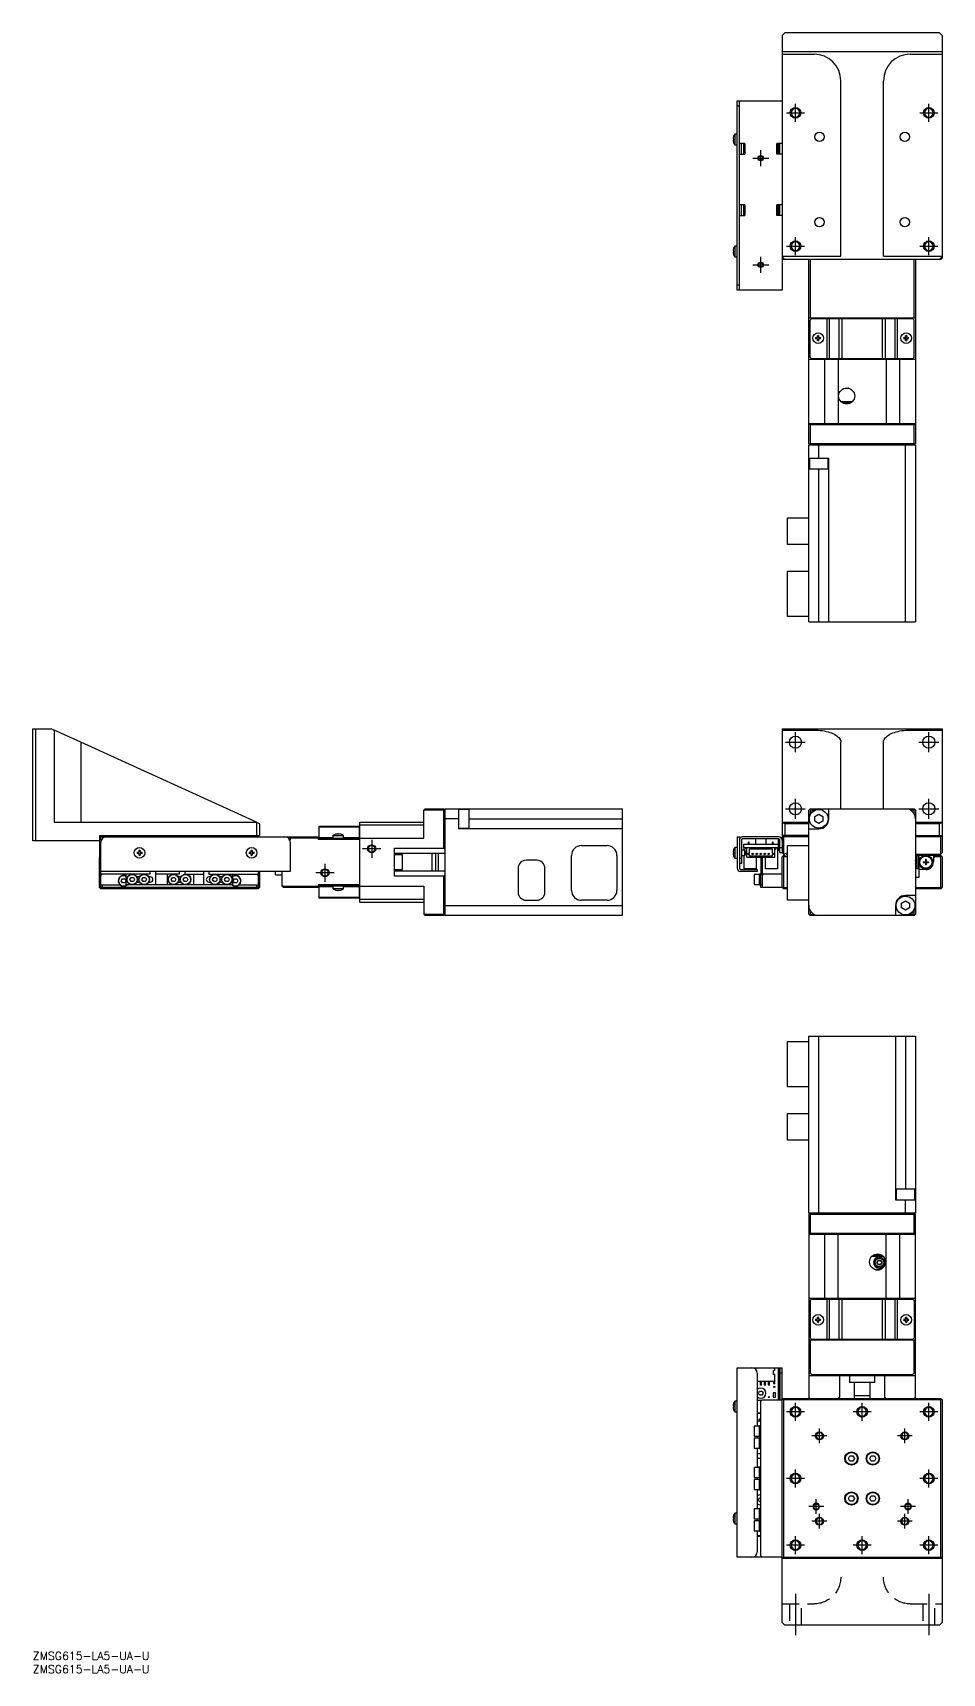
# Model space of a CAD drawing. Extents: x 0 to 726, y -8 to 607.
# Drawn here: x 0 to 341, y -8 to 607 of the extents above; entities that cross this region are included whole.
import ezdxf

# ---------------------------------------------------------------- set-up
doc = ezdxf.new("R2010")
doc.units = 0
doc.header["$LTSCALE"] = 0.5
doc.linetypes.add('CENTER', pattern=[50.8, 31.75, -6.35, 6.35, -6.35])
doc.linetypes.add('DASHED', pattern=[19.05, 12.7, -6.35])
for name, color, linetype in [('MSM_CENTER', 1, 'CENTER'), ('MSM_CONTINUOUS', 7, 'CONTINUOUS'), ('MSM_DASHED', 4, 'DASHED'), ('MSM_NARROW', 5, 'CONTINUOUS'), ('MSM_PART_NUMBER', 7, 'CONTINUOUS')]:
    doc.layers.add(name, color=color, linetype=linetype)
doc.styles.get("Standard").update_dxf_attribs({"font": 'txt.shx', "height": 1, "bigfont": 'bigfont.shx'})

# ---------------------------------------------------------------- blocks, each defined once
blk = doc.blocks.new('*U2')
at = {"layer": 'MSM_PART_NUMBER'}
blk.add_text('ZMSG615-LA5-UA-U', height=3, dxfattribs=at).set_placement((0, -3))
blk = doc.blocks.new('*U3')
at = {"layer": 'MSM_PART_NUMBER'}
blk.add_text('ZMSG615-LA5-UA-U', height=3, dxfattribs=at).set_placement((0, -8))

msp = doc.modelspace()

# ---------------------------------------------------------------- linework, layer by layer
at = {"layer": 'MSM_CENTER'}
for p, q in [((285.82, 573.72), (285.82, 580.52)), ((335.82, 573.72), (335.82, 580.52)), ((282.42, 577.12), (289.22, 577.12)), ((332.42, 577.12), (339.22, 577.12)), ((269.82, 560.12), (275.82, 560.12)), ((272.82, 557.12), (272.82, 563.12)), ((285.82, 523.72), (285.82, 530.52)), ((335.82, 523.72), (335.82, 530.52)), ((272.82, 517.12), (272.82, 523.12)), ((282.42, 527.12), (289.22, 527.12)), ((332.42, 527.12), (339.22, 527.12)), ((269.82, 520.12), (275.82, 520.12)), ((285.82, 337.43), (285.82, 344.83)), ((335.82, 337.43), (335.82, 344.83)), ((282.12, 341.13), (289.52, 341.13)), ((332.12, 341.13), (339.52, 341.13)), ((282.12, 316.13), (289.52, 316.13)), ((285.82, 312.43), (285.82, 319.83)), ((332.12, 316.13), (339.52, 316.13)), ((335.82, 312.43), (335.82, 319.83)), ((127, 304.53), (127, 297.73)), ((109.5, 295.53), (109.5, 288.73)), ((130.4, 301.13), (123.6, 301.13)), ((112.9, 292.13), (106.1, 292.13)), ((285.82, 86.6), (285.82, 93.4)), ((310.82, 86.6), (310.82, 93.4)), ((335.82, 86.6), (335.82, 93.4)), ((289.22, 90), (282.42, 90)), ((314.22, 90), (307.42, 90)), ((339.22, 90), (332.42, 90)), ((297.62, 81), (292.02, 81)), ((294.82, 78.2), (294.82, 83.8)), ((329.62, 81), (324.02, 81)), ((326.82, 78.2), (326.82, 83.8)), ((285.82, 61.6), (285.82, 68.4)), ((335.82, 61.6), (335.82, 68.4)), ((289.22, 65), (282.42, 65)), ((339.22, 65), (332.42, 65)), ((293.62, 51.7), (293.62, 57.3)), ((328.02, 51.7), (328.02, 57.3)), ((296.42, 54.5), (290.82, 54.5)), ((294.82, 46.2), (294.82, 51.8)), ((330.82, 54.5), (325.22, 54.5)), ((326.82, 46.2), (326.82, 51.8)), ((285.82, 36.6), (285.82, 43.4)), ((297.62, 49), (292.02, 49)), ((310.82, 36.6), (310.82, 43.4)), ((329.62, 49), (324.02, 49)), ((335.82, 36.6), (335.82, 43.4)), ((289.22, 40), (282.42, 40)), ((314.22, 40), (307.42, 40)), ((339.22, 40), (332.42, 40)), ((285.82, 21.8), (285.82, 6.2)), ((335.82, 21.8), (335.82, 6.2))]:
    msp.add_line(p, q, dxfattribs=at)
at = {"layer": 'MSM_CONTINUOUS'}
for p, q in [((281.82, 607.12), (280.82, 606.12)), ((280.82, 606.12), (280.82, 510.62)), ((339.82, 607.12), (281.82, 607.12)), ((340.82, 606.12), (339.82, 607.12)), ((340.82, 606.12), (340.82, 522.62)), ((280.82, 600.12), (340.82, 600.12)), ((280.82, 599.12), (292.82, 599.12)), ((328.82, 599.12), (340.82, 599.12)), ((302.82, 523.32), (302.82, 589.12)), ((318.82, 523.32), (318.82, 589.12)), ((264.02, 510.62), (264.02, 581.62)), ((264.02, 581.62), (280.82, 581.62)), ((264.82, 579.62), (264.02, 579.62)), ((264.82, 510.62), (264.82, 581.62)), ((262.43, 567.32), (262.56, 567.32)), ((262.56, 566.92), (262.43, 566.92)), ((262.56, 568.07), (262.56, 568.05)), ((262.56, 567.32), (262.56, 566.92)), ((262.56, 566.2), (262.56, 566.17)), ((263.12, 569.12), (263.12, 565.12)), ((264.02, 569.12), (263.12, 569.12)), ((263.12, 565.12), (264.02, 565.12)), ((266.82, 565.62), (264.82, 565.62)), ((264.82, 561.62), (266.82, 561.62)), ((265.62, 561.62), (265.62, 565.62)), ((266.32, 565.62), (266.32, 561.62)), ((266.82, 565.62), (266.82, 561.62)), ((278.82, 561.62), (278.82, 565.62)), ((280.82, 565.62), (278.82, 565.62)), ((280.82, 561.62), (278.82, 561.62)), ((279.32, 561.62), (279.32, 565.62)), ((279.52, 561.62), (279.52, 565.62)), ((280.02, 561.62), (280.02, 565.62)), ((266.82, 542.62), (264.82, 542.62)), ((265.62, 538.62), (265.62, 542.62)), ((266.32, 542.62), (266.32, 538.62)), ((266.82, 542.62), (266.82, 538.62)), ((280.82, 542.62), (278.82, 542.62)), ((278.82, 538.62), (278.82, 542.62)), ((279.32, 538.62), (279.32, 542.62)), ((279.52, 538.62), (279.52, 542.62)), ((280.02, 538.62), (280.02, 542.62)), ((264.82, 538.62), (266.82, 538.62)), ((280.82, 538.62), (278.82, 538.62)), ((262.43, 525.32), (262.56, 525.32)), ((262.56, 524.92), (262.43, 524.92)), ((262.56, 526.07), (262.56, 526.05)), ((262.56, 525.32), (262.56, 524.92)), ((262.56, 524.2), (262.56, 524.17)), ((263.12, 527.12), (263.12, 523.12)), ((264.02, 527.12), (263.12, 527.12)), ((263.12, 523.12), (264.02, 523.12)), ((280.82, 523.32), (302.82, 523.32)), ((280.82, 523.12), (281.82, 522.12)), ((318.82, 523.32), (340.82, 523.32)), ((339.82, 522.12), (340.82, 523.12)), ((280.82, 522.62), (281.32, 522.12)), ((281.07, 522.37), (281.32, 522.62)), ((340.32, 522.12), (281.32, 522.12)), ((290.82, 453.12), (290.82, 522.12)), ((291.32, 522.12), (291.32, 500.12)), ((330.32, 500.12), (330.32, 522.12)), ((330.82, 522.12), (330.82, 453.12)), ((340.32, 522.62), (340.57, 522.37)), ((340.32, 522.12), (340.82, 522.62)), ((264.02, 512.62), (264.82, 512.62)), ((280.82, 510.62), (264.02, 510.62)), ((330.82, 500.12), (290.82, 500.12)), ((291.82, 499.82), (291.32, 499.32)), ((291.32, 485.32), (291.32, 499.32)), ((329.82, 499.82), (291.82, 499.82)), ((296.57, 500.12), (296.57, 499.82)), ((297.07, 500.12), (297.07, 499.82)), ((297.69, 484.82), (297.69, 499.82)), ((298.4, 499.82), (298.4, 484.82)), ((302.17, 484.82), (302.17, 499.82)), ((302.57, 499.82), (302.57, 500.12)), ((303.23, 499.82), (303.23, 484.82)), ((306.02, 500.12), (305.82, 499.92)), ((315.82, 499.92), (305.82, 499.92)), ((305.82, 499.92), (305.82, 499.82)), ((315.82, 499.92), (315.62, 500.12)), ((315.82, 499.82), (315.82, 499.92)), ((318.4, 484.82), (318.4, 499.82)), ((319.07, 500.12), (319.07, 499.82)), ((319.46, 499.82), (319.46, 484.82)), ((323.23, 484.82), (323.23, 499.82)), ((323.94, 499.82), (323.94, 484.82)), ((324.57, 499.82), (324.57, 500.12)), ((325.07, 499.82), (325.07, 500.12)), ((330.32, 499.32), (329.82, 499.82)), ((330.32, 485.32), (330.32, 499.32)), ((293.39, 492.82), (294.12, 492.82)), ((294.12, 492.42), (293.39, 492.42)), ((294.12, 492.82), (294.12, 493.55)), ((294.12, 491.7), (294.12, 492.42)), ((294.52, 493.55), (294.52, 492.82)), ((294.52, 492.82), (295.24, 492.82)), ((295.24, 492.42), (294.52, 492.42)), ((294.52, 492.42), (294.52, 491.7)), ((326.39, 492.82), (327.12, 492.82)), ((327.12, 492.42), (326.39, 492.42)), ((327.12, 492.82), (327.12, 493.55)), ((327.12, 491.7), (327.12, 492.42)), ((327.52, 493.55), (327.52, 492.82)), ((327.52, 492.82), (328.24, 492.82)), ((328.24, 492.42), (327.52, 492.42)), ((327.52, 492.42), (327.52, 491.7)), ((330.82, 484.62), (290.82, 484.62)), ((291.32, 485.32), (291.82, 484.82)), ((329.82, 484.82), (291.82, 484.82)), ((296.57, 484.82), (296.57, 484.62)), ((296.82, 460.62), (296.82, 484.62)), ((299.82, 484.82), (299.82, 484.62)), ((300.82, 484.82), (300.82, 484.62)), ((301.82, 484.62), (301.82, 460.62)), ((302.94, 484.82), (302.94, 484.79)), ((302.94, 484.79), (318.69, 484.79)), ((303.54, 484.79), (303.54, 484.62)), ((303.99, 484.82), (303.99, 484.79)), ((304.58, 484.82), (304.58, 484.79)), ((306.04, 484.62), (306.04, 484.79)), ((308.54, 484.62), (308.54, 484.79)), ((313.09, 484.79), (313.09, 484.62)), ((315.59, 484.79), (315.59, 484.62)), ((317.06, 484.82), (317.06, 484.79)), ((317.64, 484.82), (317.64, 484.79)), ((318.09, 484.62), (318.09, 484.79)), ((318.69, 484.79), (318.69, 484.82)), ((319.82, 484.62), (319.82, 460.62)), ((320.82, 484.62), (320.82, 484.82)), ((321.82, 484.62), (321.82, 484.82)), ((324.82, 484.62), (324.82, 460.62)), ((325.07, 484.62), (325.07, 484.82)), ((329.82, 484.82), (330.32, 485.32)), ((305.6, 473.82), (305.6, 473.87)), ((305.78, 473.82), (305.6, 473.82)), ((307.06, 468.72), (302.98, 468.72)), ((306.67, 468.42), (303.36, 468.42)), ((291.32, 460.12), (290.82, 460.62)), ((290.82, 460.62), (330.82, 460.62)), ((291.32, 460.12), (291.32, 453.12)), ((330.32, 460.12), (291.32, 460.12)), ((330.82, 460.62), (330.32, 460.12)), ((330.32, 453.12), (330.32, 460.12)), ((290.82, 453.12), (291.32, 452.62)), ((290.82, 452.62), (330.82, 452.62)), ((290.82, 386.22), (290.82, 452.62)), ((291.07, 452.87), (291.32, 453.12)), ((291.32, 453.12), (330.32, 453.12)), ((294.52, 452.62), (294.52, 447.62)), ((327.12, 386.22), (327.12, 452.62)), ((330.32, 453.12), (330.57, 452.87)), ((330.82, 453.12), (330.32, 452.62)), ((330.82, 452.62), (330.82, 386.22)), ((290.82, 447.62), (298.3, 447.62)), ((291.05, 447.62), (291.05, 443.62)), ((291.05, 443.62), (298.05, 443.62)), ((294.6, 386.22), (294.6, 443.62)), ((298.05, 443.62), (298.05, 447.62)), ((298.3, 386.22), (298.3, 447.62)), ((282.82, 415.22), (282.82, 425.22)), ((282.82, 425.22), (290.82, 425.22)), ((290.82, 415.22), (282.82, 415.22)), ((282.82, 405.22), (290.82, 405.22)), ((282.82, 388.22), (282.82, 405.22)), ((290.82, 388.22), (282.82, 388.22)), ((290.82, 386.22), (330.82, 386.22)), ((0, 304.13), (0, 346.13)), ((0, 346.13), (7, 346.13)), ((1, 346.13), (1, 304.13)), ((7, 346.13), (8, 345.67)), ((8, 345.67), (8, 311.13)), ((18, 341.11), (8, 345.67)), ((280.82, 346.13), (340.82, 346.13)), ((280.82, 346.13), (280.82, 299.63)), ((280.82, 345.67), (292.82, 345.67)), ((292.82, 345.67), (293.6, 345.66)), ((293.6, 345.66), (294.38, 345.61)), ((294.38, 345.61), (295.15, 345.54)), ((295.15, 345.54), (295.91, 345.45)), ((295.91, 345.45), (296.64, 345.32)), ((296.64, 345.32), (297.36, 345.17)), ((297.36, 345.17), (298.04, 345)), ((298.04, 345), (298.69, 344.8)), ((298.69, 344.8), (299.31, 344.58)), ((299.31, 344.58), (299.89, 344.33)), ((321.75, 344.33), (322.32, 344.58)), ((322.32, 344.58), (322.94, 344.8)), ((322.94, 344.8), (323.59, 345)), ((323.59, 345), (324.28, 345.17)), ((324.28, 345.17), (324.99, 345.32)), ((324.99, 345.32), (325.73, 345.45)), ((325.73, 345.45), (326.48, 345.54)), ((326.48, 345.54), (327.25, 345.61)), ((327.25, 345.61), (328.03, 345.66)), ((328.03, 345.66), (328.82, 345.67)), ((328.82, 345.67), (340.82, 345.67)), ((340.82, 346.13), (340.82, 299.63)), ((83.8, 311.13), (18, 341.11)), ((18, 341.11), (18, 311.13)), ((299.89, 344.33), (300.42, 344.07)), ((300.42, 344.07), (300.91, 343.79)), ((300.91, 343.79), (301.34, 343.49)), ((301.34, 343.49), (301.73, 343.18)), ((301.73, 343.18), (302.05, 342.86)), ((302.05, 342.86), (302.33, 342.52)), ((302.33, 342.52), (302.54, 342.18)), ((302.54, 342.18), (302.69, 341.83)), ((302.69, 341.83), (302.79, 341.47)), ((302.79, 341.47), (302.82, 341.11)), ((302.82, 316.13), (302.82, 341.11)), ((318.82, 341.11), (318.85, 341.47)), ((318.82, 316.13), (318.82, 341.11)), ((318.85, 341.47), (318.94, 341.83)), ((318.94, 341.83), (319.09, 342.18)), ((319.09, 342.18), (319.31, 342.52)), ((319.31, 342.52), (319.58, 342.86)), ((319.58, 342.86), (319.91, 343.18)), ((319.91, 343.18), (320.29, 343.49)), ((320.29, 343.49), (320.73, 343.79)), ((320.73, 343.79), (321.21, 344.07)), ((321.21, 344.07), (321.75, 344.33)), ((147, 316.13), (146.5, 315.63)), ((154, 315.63), (146.5, 315.63)), ((146.5, 305.13), (146.5, 315.63)), ((147, 316.13), (154, 316.13)), ((154.5, 315.63), (154, 316.13)), ((154, 315.63), (154.25, 315.88)), ((154, 301.38), (154, 315.63)), ((154.5, 276.13), (154.5, 316.13)), ((154.5, 316.13), (220.9, 316.13)), ((159.5, 316.13), (159.5, 308.64)), ((163.5, 315.89), (159.5, 315.89)), ((163.5, 308.89), (163.5, 315.89)), ((220.9, 316.13), (220.9, 276.13)), ((290.82, 315.63), (291.32, 316.13)), ((290.82, 276.63), (290.82, 315.63)), ((291.07, 315.88), (291.32, 315.63)), ((291.32, 316.13), (330.32, 316.13)), ((292.66, 315.63), (291.32, 315.63)), ((291.32, 315.63), (291.32, 314.28)), ((293.05, 313.25), (294.55, 314.12)), ((294.55, 314.12), (296.05, 313.25)), ((298.3, 312.34), (298.3, 316.13)), ((330.32, 315.63), (328.97, 315.63)), ((330.32, 316.13), (330.82, 315.63)), ((330.57, 315.88), (330.32, 315.63)), ((330.32, 314.28), (330.32, 315.63)), ((330.82, 315.63), (330.82, 276.63)), ((8, 311.13), (83.8, 311.13)), ((83.8, 311.13), (84, 311.03)), ((84, 306.13), (84, 311.03)), ((84, 311.03), (85, 310.58)), ((85, 310.58), (85, 306.13)), ((107.3, 304.63), (107.3, 309.63)), ((107.3, 309.63), (122.3, 309.63)), ((122.3, 309.19), (107.3, 309.19)), ((122.3, 309.63), (122.3, 304.63)), ((122.5, 281.13), (122.5, 311.13)), ((122.5, 311.13), (146.5, 311.13)), ((122.5, 310.13), (146.5, 310.13)), ((159.5, 312.43), (154.5, 312.43)), ((159.5, 308.89), (163.5, 308.89)), ((220.9, 308.64), (159.5, 308.64)), ((163.5, 312.34), (220.9, 312.34)), ((280.82, 311.13), (290.82, 311.13)), ((280.82, 311.03), (281.82, 310.58)), ((281.82, 310.58), (281.82, 306.13)), ((281.82, 310.58), (290.82, 310.58)), ((290.82, 308.64), (294.6, 308.64)), ((293.05, 311.52), (293.05, 313.25)), ((294.55, 310.66), (293.05, 311.52)), ((296.05, 311.52), (294.55, 310.66)), ((296.05, 313.25), (296.05, 311.52)), ((330.82, 311.13), (340.82, 311.13)), ((330.82, 310.58), (339.82, 310.58)), ((339.82, 310.58), (340.82, 311.03)), ((339.82, 306.13), (339.82, 310.58)), ((25, 304.13), (0, 304.13)), ((25, 306.13), (85, 306.13)), ((25, 305.63), (25.5, 306.13)), ((25, 306.13), (25, 298.43)), ((25.25, 305.88), (25.5, 305.63)), ((25.5, 304.43), (25.5, 305.63)), ((25.5, 305.63), (107, 305.63)), ((25.67, 304.43), (25.5, 304.43)), ((25.5, 286.63), (25.5, 303.63)), ((85, 305.63), (84.5, 306.13)), ((84.5, 305.63), (84.75, 305.88)), ((96.5, 304.43), (96.33, 304.43)), ((96.5, 305.63), (96.5, 304.43)), ((107, 305.13), (96.5, 305.13)), ((96.5, 303.63), (96.5, 292.63)), ((107, 305.63), (107, 304.63)), ((122.5, 304.63), (107, 304.63)), ((107.3, 305.42), (112.5, 305.42)), ((107.3, 305.13), (122.3, 305.13)), ((107.8, 305.13), (107.8, 304.63)), ((116.5, 306.02), (112.5, 306.02)), ((112.5, 306.02), (112.5, 305.13)), ((113.57, 306.58), (113.55, 306.58)), ((114.3, 306.58), (114.3, 306.71)), ((114.7, 306.58), (114.3, 306.58)), ((114.7, 306.71), (114.7, 306.58)), ((115.45, 306.58), (115.43, 306.58)), ((116.5, 305.13), (116.5, 306.02)), ((116.5, 305.42), (122.3, 305.42)), ((121.8, 304.63), (121.8, 305.13)), ((122.5, 305.13), (146.5, 305.13)), ((205.6, 302.33), (215.2, 302.33)), ((263.12, 301.63), (263.12, 297.63)), ((264.02, 301.63), (263.12, 301.63)), ((264.02, 305.63), (264.02, 293.83)), ((264.02, 305.63), (264.82, 305.63)), ((264.82, 305.63), (264.82, 293.93)), ((265.62, 304.43), (265.62, 295.63)), ((279.62, 305.63), (266.02, 305.63)), ((279.62, 304.83), (266.02, 304.83)), ((266.32, 302.83), (279.32, 302.83)), ((266.32, 302.83), (266.32, 301.63)), ((266.32, 301.63), (279.32, 301.63)), ((266.57, 300.63), (266.57, 301.63)), ((267.11, 301.63), (267.11, 301.08)), ((267.57, 297.93), (267.57, 301.63)), ((268.19, 302.83), (268.19, 303.63)), ((268.44, 303.63), (268.19, 303.63)), ((268.44, 302.83), (268.44, 303.63)), ((270.82, 304.83), (270.82, 302.83)), ((274.82, 302.83), (274.82, 304.83)), ((277.19, 302.83), (277.19, 303.63)), ((277.44, 303.63), (277.19, 303.63)), ((277.44, 302.83), (277.44, 303.63)), ((278.07, 297.93), (278.07, 301.63)), ((278.3, 301.63), (278.3, 300.83)), ((278.52, 301.63), (278.52, 301.08)), ((279.07, 301.63), (279.07, 293.63)), ((279.32, 302.83), (279.32, 301.63)), ((279.52, 300.63), (279.52, 304.63)), ((279.96, 304.63), (279.52, 304.63)), ((280.02, 299.63), (280.02, 304.43)), ((280.02, 301.63), (280.82, 301.63)), ((290.82, 306.13), (280.82, 306.13)), ((280.82, 305.63), (281.32, 306.13)), ((281.07, 305.88), (281.32, 305.63)), ((281.32, 305.63), (281.32, 299.13)), ((290.82, 305.63), (281.32, 305.63)), ((282.82, 281.83), (282.82, 302.33)), ((282.82, 302.33), (290.82, 302.33)), ((330.82, 306.13), (340.82, 306.13)), ((340.32, 305.63), (330.82, 305.63)), ((340.32, 306.13), (340.82, 305.63)), ((340.32, 305.63), (340.57, 305.88)), ((340.32, 299.13), (340.32, 305.63)), ((25.5, 299.63), (25, 299.13)), ((25.5, 299.13), (25, 299.13)), ((25, 298.9), (25.5, 298.9)), ((25, 298.13), (25.5, 298.63)), ((25.1, 298.33), (25, 298.43)), ((25, 286.63), (25, 298.13)), ((25.1, 298.23), (25.1, 298.43)), ((25.25, 298.38), (25.5, 298.13)), ((25.5, 298.73), (25.4, 298.73)), ((25.4, 298.73), (25.4, 298.53)), ((39.07, 299.83), (39.8, 299.83)), ((39.8, 299.43), (39.07, 299.43)), ((39.8, 299.83), (39.8, 300.55)), ((39.8, 298.7), (39.8, 299.43)), ((40.2, 300.55), (40.2, 299.83)), ((40.2, 299.83), (40.93, 299.83)), ((40.2, 299.43), (40.2, 298.7)), ((40.93, 299.43), (40.2, 299.43)), ((81.07, 299.83), (81.8, 299.83)), ((81.8, 299.43), (81.07, 299.43)), ((81.8, 299.83), (81.8, 300.55)), ((81.8, 298.7), (81.8, 299.43)), ((82.2, 300.55), (82.2, 299.83)), ((82.2, 299.83), (82.93, 299.83)), ((82.93, 299.43), (82.2, 299.43)), ((82.2, 299.43), (82.2, 298.7)), ((135.5, 301.38), (154, 301.38)), ((135.5, 290.88), (135.5, 301.38)), ((154.5, 299.38), (135.5, 299.38)), ((138.5, 298.88), (135.5, 298.88)), ((138.5, 293.38), (138.5, 298.88)), ((149.5, 299.38), (149.5, 292.88)), ((151, 292.88), (151, 299.38)), ((152, 292.88), (152, 299.38)), ((154.5, 300.88), (154, 301.38)), ((188.9, 296.83), (184.9, 296.83)), ((201.9, 285.53), (201.9, 298.63)), ((218.9, 298.63), (218.9, 285.53)), ((262.43, 299.83), (262.56, 299.83)), ((262.56, 299.43), (262.43, 299.43)), ((262.56, 300.58), (262.56, 300.55)), ((262.56, 299.83), (262.56, 299.43)), ((262.56, 298.7), (262.56, 298.68)), ((263.12, 297.63), (264.02, 297.63)), ((264.82, 297.63), (265.62, 297.63)), ((265.62, 295.63), (264.82, 295.63)), ((266.82, 300.63), (265.62, 300.63)), ((265.62, 298.63), (266.82, 298.63)), ((266.57, 293.63), (266.57, 298.63)), ((266.82, 298.63), (266.82, 300.63)), ((267.02, 300.43), (266.82, 300.63)), ((266.82, 298.63), (267.02, 298.83)), ((267.02, 300.43), (267.02, 298.83)), ((267.57, 301.08), (267.11, 301.08)), ((278.07, 297.93), (267.57, 297.93)), ((268.07, 298.98), (268.07, 299.48)), ((268.07, 299.48), (268.57, 299.48)), ((268.57, 298.98), (268.07, 298.98)), ((268.57, 301.13), (277.07, 301.13)), ((268.57, 299.48), (268.57, 301.13)), ((268.57, 298.43), (268.57, 298.98)), ((277.07, 298.43), (268.57, 298.43)), ((271.07, 297.93), (271.07, 293.63)), ((272.82, 297.63), (272.82, 291.63)), ((272.82, 297.63), (273.32, 297.63)), ((273.32, 297.63), (273.32, 286.63)), ((274.57, 293.63), (274.57, 297.93)), ((277.07, 301.13), (277.07, 299.48)), ((277.07, 299.48), (277.57, 299.48)), ((277.07, 298.98), (277.07, 298.43)), ((277.57, 298.98), (277.07, 298.98)), ((277.57, 299.48), (277.57, 298.98)), ((278.3, 300.83), (278.07, 300.83)), ((278.52, 301.08), (278.3, 301.08)), ((279.52, 300.63), (280.02, 300.63)), ((280.82, 299.63), (280.02, 299.63)), ((281.32, 299.13), (280.82, 299.63)), ((280.82, 298.13), (281.32, 298.63)), ((280.82, 286.63), (280.82, 298.13)), ((281.07, 298.38), (281.32, 298.13)), ((281.32, 299.13), (281.75, 299.13)), ((281.32, 298.63), (281.75, 298.63)), ((281.32, 298.13), (281.32, 286.63)), ((282.82, 298.13), (281.32, 298.13)), ((282.32, 299.37), (282.32, 299.13)), ((282.32, 299.13), (282.82, 299.13)), ((330.82, 298.9), (331.02, 298.9)), ((331.02, 297.68), (330.82, 297.56)), ((331.02, 299.13), (340.32, 299.13)), ((331.02, 297.68), (331.02, 299.13)), ((331.22, 298.63), (331.22, 293.63)), ((331.82, 298.63), (331.22, 298.63)), ((331.82, 298.63), (331.82, 293.63)), ((332.02, 298.63), (332.02, 297.68)), ((334, 298.63), (332.02, 298.63)), ((332.02, 297.68), (332.31, 297.5)), ((333.72, 296.27), (333.72, 295.98)), ((333.72, 296.27), (334.51, 296.27)), ((333.72, 295.98), (334.51, 295.98)), ((334.25, 296.27), (334.25, 295.98)), ((334.86, 297.13), (334.57, 297.13)), ((334.57, 297.13), (334.57, 296.33)), ((334.57, 296.6), (334.86, 296.6)), ((334.57, 295.92), (334.57, 295.13)), ((334.57, 295.66), (334.86, 295.66)), ((334.86, 297.13), (334.86, 296.33)), ((334.86, 295.92), (334.86, 295.13)), ((334.92, 296.27), (335.72, 296.27)), ((334.92, 295.98), (335.72, 295.98)), ((335.19, 295.98), (335.19, 296.27)), ((340.32, 298.63), (335.43, 298.63)), ((335.72, 296.27), (335.72, 295.98)), ((337.52, 298.63), (337.52, 296.13)), ((338.02, 298.13), (337.52, 298.48)), ((337.52, 297.63), (338.02, 298.13)), ((340.32, 298.13), (338.02, 298.13)), ((340.82, 299.63), (340.32, 299.13)), ((340.32, 298.63), (340.82, 298.13)), ((340.32, 298.13), (340.57, 298.38)), ((340.32, 286.63), (340.32, 298.13)), ((340.82, 298.13), (340.82, 286.63)), ((96.5, 292.63), (25.5, 292.63)), ((25.5, 291.13), (26, 291.63)), ((44, 291.63), (25.5, 291.63)), ((33.13, 289.13), (33.57, 289.88)), ((33.57, 288.38), (33.13, 289.13)), ((33.57, 289.88), (34.43, 289.88)), ((34.43, 289.88), (34.87, 289.13)), ((34.87, 289.13), (34.43, 288.38)), ((35, 287.63), (35, 291.63)), ((36.38, 289.63), (36.82, 290.38)), ((36.82, 288.88), (36.38, 289.63)), ((36.82, 290.38), (37.68, 290.38)), ((37.68, 290.38), (38.12, 289.63)), ((38.12, 289.63), (37.68, 288.88)), ((40.02, 290.63), (38.98, 290.63)), ((40.88, 289.63), (41.32, 290.38)), ((41.32, 288.88), (40.88, 289.63)), ((41.32, 290.38), (42.18, 290.38)), ((42.18, 290.38), (42.62, 289.63)), ((42.62, 289.63), (42.18, 288.88)), ((44, 290.63), (43.48, 290.63)), ((44, 291.63), (44, 292.63)), ((46, 292.63), (46, 287.63)), ((55, 291.63), (46, 291.63)), ((50.3, 291.63), (50.3, 287.63)), ((51.88, 289.63), (52.32, 290.38)), ((52.32, 288.88), (51.88, 289.63)), ((52.32, 290.38), (53.18, 290.38)), ((53.18, 290.38), (53.62, 289.63)), ((53.62, 289.63), (53.18, 288.88)), ((55.52, 290.63), (54.48, 290.63)), ((55, 291.63), (55, 292.63)), ((56.38, 289.63), (56.82, 290.38)), ((56.82, 288.88), (56.38, 289.63)), ((56.82, 290.38), (57.68, 290.38)), ((57, 292.63), (57, 291.63)), ((57, 291.63), (64, 291.63)), ((57.68, 290.38), (58.12, 289.63)), ((58.12, 289.63), (57.68, 288.88)), ((60.3, 287.63), (60.3, 291.63)), ((64, 292.63), (64, 287.63)), ((66, 292.63), (66, 291.63)), ((66, 291.63), (84.5, 291.63)), ((66.52, 290.63), (66, 290.63)), ((67.38, 289.63), (67.82, 290.38)), ((67.82, 288.88), (67.38, 289.63)), ((67.82, 290.38), (68.68, 290.38)), ((68.68, 290.38), (69.12, 289.63)), ((69.12, 289.63), (68.68, 288.88)), ((71.02, 290.63), (69.98, 290.63)), ((71.88, 289.63), (72.32, 290.38)), ((72.32, 288.88), (71.88, 289.63)), ((72.32, 290.38), (73.18, 290.38)), ((73.18, 290.38), (73.62, 289.63)), ((73.62, 289.63), (73.18, 288.88)), ((75, 287.63), (75, 291.63)), ((75.13, 289.13), (75.57, 289.88)), ((75.57, 288.38), (75.13, 289.13)), ((75.57, 289.88), (76.43, 289.88)), ((76.43, 289.88), (76.87, 289.13)), ((76.87, 289.13), (76.43, 288.38)), ((84, 291.63), (84.5, 291.13)), ((84.5, 292.63), (84.5, 286.63)), ((85, 292.63), (85, 286.63)), ((91, 291.38), (91, 292.63)), ((91, 291.38), (93.5, 291.38)), ((93.5, 287.13), (93.5, 292.63)), ((135.5, 293.38), (138.5, 293.38)), ((135.5, 292.88), (154.5, 292.88)), ((154, 290.88), (135.5, 290.88)), ((154, 290.88), (154.5, 291.38)), ((154, 276.63), (154, 290.88)), ((181.9, 293.83), (181.9, 284.83)), ((191.9, 284.83), (191.9, 293.83)), ((271.52, 292.63), (265.22, 292.63)), ((265.32, 293.43), (271.52, 293.43)), ((267.57, 293.63), (266.57, 293.63)), ((267.57, 293.73), (270.07, 293.73)), ((267.57, 293.63), (267.57, 293.73)), ((268.37, 293.73), (268.37, 293.63)), ((268.37, 293.63), (269.27, 293.63)), ((268.74, 293.73), (268.74, 293.63)), ((268.89, 293.73), (268.89, 293.63)), ((269.27, 293.73), (269.27, 293.63)), ((270.07, 293.63), (270.07, 293.73)), ((271.07, 293.63), (270.07, 293.63)), ((270.32, 291.53), (270.32, 287.73)), ((272.32, 291.53), (270.32, 291.53)), ((271.52, 293.43), (271.52, 292.63)), ((272.32, 287.63), (272.32, 291.63)), ((280.82, 291.63), (272.32, 291.63)), ((272.82, 287.63), (272.82, 291.63)), ((273.32, 291.13), (273.82, 291.63)), ((279.07, 293.63), (274.57, 293.63)), ((330.82, 294.69), (331.02, 294.58)), ((330.82, 294.13), (331.02, 294.13)), ((331.02, 294.13), (330.82, 293.93)), ((332.02, 290.43), (330.82, 290.43)), ((331.02, 294.13), (331.02, 294.58)), ((331.82, 293.63), (331.22, 293.63)), ((332.31, 294.75), (332.02, 294.58)), ((332.02, 294.58), (332.02, 290.43)), ((334.72, 293.33), (332.02, 293.33)), ((334.86, 295.13), (334.57, 295.13)), ((25.5, 286.13), (25, 286.63)), ((25.5, 286.63), (25.25, 286.38)), ((25.5, 287.63), (32.68, 287.63)), ((84.5, 286.63), (25.5, 286.63)), ((84.5, 286.13), (25.5, 286.13)), ((26, 287.63), (26, 286.63)), ((34.43, 288.38), (33.57, 288.38)), ((75, 287.63), (35, 287.63)), ((37.68, 288.88), (36.82, 288.88)), ((38.98, 288.63), (40.02, 288.63)), ((42.18, 288.88), (41.32, 288.88)), ((43.48, 288.63), (44, 288.63)), ((53.18, 288.88), (52.32, 288.88)), ((54.48, 288.63), (55.52, 288.63)), ((57.68, 288.88), (56.82, 288.88)), ((66, 288.63), (66.52, 288.63)), ((68.68, 288.88), (67.82, 288.88)), ((69.98, 288.63), (71.02, 288.63)), ((73.18, 288.88), (72.32, 288.88)), ((76.43, 288.38), (75.57, 288.38)), ((77.32, 287.63), (84.5, 287.63)), ((84, 286.63), (84, 287.63)), ((84.75, 286.38), (84.5, 286.63)), ((84.5, 286.13), (85, 286.63)), ((93.5, 287.43), (94.11, 287.13)), ((94, 286.63), (93.5, 287.13)), ((107, 286.63), (94, 286.63)), ((94.11, 287.13), (107, 287.13)), ((94.11, 287.13), (94.61, 286.63)), ((122.5, 287.63), (107, 287.63)), ((107, 287.63), (107, 286.63)), ((107.3, 282.63), (107.3, 287.63)), ((122.3, 287.13), (107.3, 287.13)), ((112.5, 286.83), (107.3, 286.83)), ((107.3, 283.06), (122.3, 283.06)), ((107.8, 287.63), (107.8, 287.13)), ((112.5, 287.13), (112.5, 286.23)), ((112.5, 286.23), (116.5, 286.23)), ((113.55, 285.67), (113.57, 285.67)), ((114.3, 285.67), (114.7, 285.67)), ((114.3, 285.54), (114.3, 285.67)), ((114.7, 285.67), (114.7, 285.54)), ((115.43, 285.67), (115.45, 285.67)), ((116.5, 286.23), (116.5, 287.13)), ((122.3, 286.83), (116.5, 286.83)), ((121.8, 287.13), (121.8, 287.63)), ((122.3, 287.63), (122.3, 282.63)), ((122.5, 287.13), (146.5, 287.13)), ((146.5, 287.13), (146.5, 276.63)), ((270.32, 287.73), (272.32, 287.73)), ((272.32, 287.63), (273.32, 287.63)), ((272.82, 286.63), (272.82, 287.63)), ((280.82, 286.63), (272.82, 286.63)), ((281.32, 286.13), (280.82, 286.63)), ((281.32, 286.63), (281.07, 286.38)), ((281.32, 286.63), (282.82, 286.63)), ((282.82, 286.13), (281.32, 286.13)), ((330.82, 283.61), (327.03, 283.61)), ((330.82, 286.63), (340.32, 286.63)), ((340.32, 286.13), (330.82, 286.13)), ((340.57, 286.38), (340.32, 286.63)), ((340.82, 286.63), (340.32, 286.13)), ((122.3, 282.63), (107.3, 282.63)), ((146.5, 282.13), (122.5, 282.13)), ((122.5, 281.13), (146.5, 281.13)), ((154.5, 279.83), (220.9, 279.83)), ((184.9, 281.83), (188.9, 281.83)), ((215.2, 281.83), (205.6, 281.83)), ((290.82, 281.83), (282.82, 281.83)), ((291.32, 277.97), (291.32, 276.63)), ((323.33, 279.91), (323.33, 276.13)), ((325.58, 280.73), (327.08, 281.59)), ((325.58, 279), (325.58, 280.73)), ((327.08, 278.13), (325.58, 279)), ((327.08, 281.59), (328.58, 280.73)), ((328.58, 279), (327.08, 278.13)), ((328.58, 280.73), (328.58, 279)), ((330.32, 276.63), (330.32, 277.97)), ((146.5, 276.63), (154, 276.63)), ((146.5, 276.63), (147, 276.13)), ((154, 276.13), (147, 276.13)), ((154.25, 276.38), (154, 276.63)), ((154, 276.13), (154.5, 276.63)), ((220.9, 276.13), (154.5, 276.13)), ((291.32, 276.13), (290.82, 276.63)), ((291.32, 276.63), (291.07, 276.38)), ((291.32, 276.63), (292.66, 276.63)), ((330.32, 276.13), (291.32, 276.13)), ((328.97, 276.63), (330.32, 276.63)), ((330.82, 276.63), (330.32, 276.13)), ((330.57, 276.38), (330.32, 276.63)), ((282.82, 211.9), (282.82, 228.9)), ((282.82, 228.9), (290.82, 228.9)), ((290.82, 164.5), (290.82, 230.9)), ((290.82, 230.9), (330.82, 230.9)), ((294.52, 230.9), (294.52, 164.5)), ((323.33, 230.9), (323.33, 169.5)), ((327.03, 230.9), (327.03, 173.5)), ((330.82, 230.9), (330.82, 164.5)), ((290.82, 211.9), (282.82, 211.9)), ((282.82, 201.9), (290.82, 201.9)), ((282.82, 191.9), (282.82, 201.9)), ((290.82, 191.9), (282.82, 191.9)), ((330.58, 173.5), (323.58, 173.5)), ((323.58, 173.5), (323.58, 169.5)), ((330.58, 169.5), (330.58, 173.5)), ((323.33, 169.5), (330.82, 169.5)), ((327.12, 164.5), (327.12, 169.5)), ((330.82, 164.5), (290.82, 164.5)), ((291.32, 164.5), (290.82, 164)), ((290.82, 164), (290.82, 95)), ((291.32, 164), (291.07, 164.25)), ((330.32, 164), (291.32, 164)), ((291.32, 164), (291.32, 157)), ((330.82, 164), (330.32, 164.5)), ((330.57, 164.25), (330.32, 164)), ((330.32, 157), (330.32, 164)), ((330.82, 95), (330.82, 164)), ((290.82, 156.5), (291.32, 157)), ((330.82, 156.5), (290.82, 156.5)), ((291.32, 157), (330.32, 157)), ((296.82, 132.5), (296.82, 156.5)), ((301.82, 132.5), (301.82, 156.5)), ((319.82, 132.5), (319.82, 156.5)), ((324.82, 156.5), (324.82, 132.5)), ((330.32, 157), (330.82, 156.5)), ((314.58, 148.4), (318.66, 148.4)), ((314.96, 148.7), (318.27, 148.7)), ((317.32, 148.2), (318.85, 148.2)), ((315.85, 143.3), (317.38, 143.3)), ((316.45, 146), (316.88, 146.75)), ((316.88, 145.25), (316.45, 146)), ((316.88, 146.75), (317.75, 146.75)), ((317.75, 145.25), (316.88, 145.25)), ((318.42, 143.8), (317.32, 143.8)), ((317.75, 146.75), (318.18, 146)), ((318.18, 146), (317.75, 145.25)), ((330.82, 132.5), (290.82, 132.5)), ((291.82, 132.3), (291.32, 131.8)), ((291.32, 131.8), (291.32, 117.8)), ((291.82, 132.3), (329.82, 132.3)), ((297.69, 117.3), (297.69, 132.3)), ((298.4, 132.3), (298.4, 117.3)), ((300.82, 132.5), (300.82, 132.3)), ((302.17, 117.3), (302.17, 132.3)), ((318.69, 132.33), (302.94, 132.33)), ((302.94, 132.33), (302.94, 132.3)), ((303.23, 132.3), (303.23, 117.3)), ((303.54, 132.5), (303.54, 132.33)), ((303.99, 132.3), (303.99, 132.33)), ((304.58, 132.3), (304.58, 132.33)), ((306.04, 132.5), (306.04, 132.33)), ((308.54, 132.33), (308.54, 132.5)), ((313.09, 132.5), (313.09, 132.33)), ((315.59, 132.33), (315.59, 132.5)), ((317.06, 132.3), (317.06, 132.33)), ((317.64, 132.3), (317.64, 132.33)), ((318.09, 132.33), (318.09, 132.5)), ((318.4, 117.3), (318.4, 132.3)), ((318.69, 132.3), (318.69, 132.33)), ((319.46, 132.3), (319.46, 117.3)), ((320.82, 132.3), (320.82, 132.5)), ((323.23, 117.3), (323.23, 132.3)), ((323.94, 132.3), (323.94, 117.3)), ((330.32, 131.8), (329.82, 132.3)), ((330.32, 131.8), (330.32, 117.8)), ((293.39, 124.7), (294.12, 124.7)), ((294.12, 124.3), (293.39, 124.3)), ((294.12, 124.7), (294.12, 125.43)), ((294.12, 123.57), (294.12, 124.3)), ((294.52, 125.43), (294.52, 124.7)), ((294.52, 124.7), (295.24, 124.7)), ((295.24, 124.3), (294.52, 124.3)), ((294.52, 124.3), (294.52, 123.57)), ((326.39, 124.7), (327.12, 124.7)), ((327.12, 124.3), (326.39, 124.3)), ((327.12, 124.7), (327.12, 125.43)), ((327.12, 123.57), (327.12, 124.3)), ((327.52, 125.43), (327.52, 124.7)), ((327.52, 124.7), (328.24, 124.7)), ((328.24, 124.3), (327.52, 124.3)), ((327.52, 124.3), (327.52, 123.57)), ((290.82, 117), (330.82, 117)), ((291.32, 117.8), (291.82, 117.3)), ((291.32, 117), (291.32, 104.61)), ((291.82, 117.3), (329.82, 117.3)), ((300.82, 117.3), (300.82, 117)), ((302.57, 117), (302.57, 117.3)), ((305.82, 117.3), (305.82, 117.2)), ((305.82, 117.2), (315.82, 117.2)), ((305.82, 117.2), (306.02, 117)), ((315.62, 117), (315.82, 117.2)), ((315.82, 117.2), (315.82, 117.3)), ((319.07, 117.3), (319.07, 117)), ((320.82, 117), (320.82, 117.3)), ((329.82, 117.3), (330.32, 117.8)), ((330.32, 104.61), (330.32, 117)), ((264.02, 35.5), (264.02, 106.5)), ((264.02, 106.5), (280.82, 106.5)), ((278.07, 105.5), (277.57, 105.5)), ((277.57, 104), (277.57, 105.5)), ((278.07, 105.5), (278.07, 106.5)), ((279.32, 106.5), (279.32, 94.5)), ((279.62, 94.5), (279.62, 106.5)), ((280.02, 106.5), (280.02, 94.5)), ((280.82, 11), (280.82, 106.5)), ((290.82, 104.11), (291.32, 104.61)), ((291.32, 104.61), (291.93, 104)), ((329.7, 104), (330.32, 104.61)), ((330.32, 104.61), (330.82, 104.11)), ((271.52, 104.5), (271.52, 84.65)), ((271.52, 101.5), (278.07, 101.5)), ((271.57, 100), (271.52, 100)), ((271.57, 100), (271.57, 101.5)), ((272.57, 101.5), (272.57, 100)), ((273.07, 100), (272.57, 100)), ((273.07, 100), (273.07, 101.5)), ((274.07, 101.5), (274.07, 100)), ((274.57, 100), (274.07, 100)), ((274.57, 100), (274.57, 101.5)), ((275.57, 101.5), (275.57, 100)), ((276.07, 100), (275.57, 100)), ((276.07, 100), (276.07, 101.5)), ((278.07, 104), (277.57, 104)), ((277.57, 101.5), (277.57, 100.5)), ((278.07, 100.5), (277.57, 100.5)), ((278.07, 100.5), (278.07, 104)), ((280.82, 104.5), (280.02, 104.5)), ((330.82, 103.5), (290.82, 103.5)), ((291.93, 104), (291.43, 103.5)), ((291.93, 104), (329.7, 104)), ((302.33, 103.5), (302.33, 95.5)), ((306.07, 103.5), (306.07, 101)), ((315.57, 101), (306.07, 101)), ((307.82, 101), (307.82, 95)), ((313.82, 95), (313.82, 101)), ((315.57, 101), (315.57, 103.5)), ((319.3, 95.5), (319.3, 103.5)), ((330.2, 103.5), (329.7, 104)), ((262.56, 92.95), (262.56, 92.93)), ((263.12, 94), (263.12, 90)), ((264.02, 94), (263.12, 94)), ((271.52, 94.35), (273.16, 94.35)), ((273.06, 94.24), (271.52, 94.24)), ((271.95, 97), (272.38, 97.75)), ((272.38, 96.25), (271.95, 97)), ((272.38, 97.75), (273.25, 97.75)), ((273.25, 96.25), (272.38, 96.25)), ((273.32, 94.5), (272.82, 94)), ((272.82, 36), (272.82, 94)), ((273.25, 97.75), (273.68, 97)), ((273.68, 97), (273.25, 96.25)), ((273.32, 94.5), (280.82, 94.5)), ((278.3, 97.14), (277.5, 97.14)), ((277.5, 97.14), (277.5, 95.54)), ((277.5, 95.54), (278.3, 95.54)), ((278.3, 95.54), (278.3, 97.14)), ((281.32, 95), (280.82, 94.5)), ((281.32, 94.5), (281.07, 94.75)), ((281.32, 95), (340.32, 95)), ((340.32, 94.5), (281.32, 94.5)), ((281.32, 94.5), (281.32, 35.5)), ((291.32, 95), (290.82, 95.5)), ((302.33, 95.5), (301.83, 95)), ((302.51, 95), (302.33, 95.5)), ((313.82, 96), (307.82, 96)), ((319.3, 95.5), (319.12, 95)), ((319.8, 95), (319.3, 95.5)), ((330.82, 95.5), (330.32, 95)), ((340.82, 94.5), (340.32, 95)), ((340.57, 94.75), (340.32, 94.5)), ((340.32, 35.5), (340.32, 94.5)), ((340.82, 94.5), (340.82, 11)), ((262.43, 92.2), (262.56, 92.2)), ((262.56, 91.8), (262.43, 91.8)), ((262.56, 92.2), (262.56, 91.8)), ((262.56, 91.07), (262.56, 91.05)), ((263.12, 90), (264.02, 90)), ((271.52, 89.55), (272.82, 89.55)), ((272.82, 89.45), (271.52, 89.45)), ((272.82, 86.5), (271.52, 86.5)), ((270.32, 84.65), (270.32, 80.85)), ((272.32, 84.65), (270.32, 84.65)), ((270.32, 80.85), (272.32, 80.85)), ((270.32, 80.15), (270.32, 76.35)), ((272.32, 80.15), (270.32, 80.15)), ((271.52, 80.85), (271.52, 80.15)), ((272.32, 80.75), (272.32, 84.75)), ((272.82, 84.75), (272.32, 84.75)), ((272.32, 80.75), (272.82, 80.75)), ((272.32, 76.25), (272.32, 80.25)), ((272.82, 80.25), (272.32, 80.25)), ((270.32, 76.35), (272.32, 76.35)), ((271.52, 76.35), (271.52, 69.15)), ((271.52, 74.42), (272.82, 74.42)), ((272.32, 76.25), (272.82, 76.25)), ((270.32, 69.15), (270.32, 65.35)), ((272.32, 69.15), (270.32, 69.15)), ((272.82, 72.54), (271.52, 72.54)), ((271.52, 69.34), (272.82, 69.34)), ((272.32, 65.25), (272.32, 69.25)), ((272.82, 69.25), (272.32, 69.25)), ((305.66, 72.5), (306.24, 73.5)), ((306.24, 71.5), (305.66, 72.5)), ((306.24, 73.5), (307.39, 73.5)), ((307.39, 71.5), (306.24, 71.5)), ((307.39, 73.5), (307.97, 72.5)), ((307.97, 72.5), (307.39, 71.5)), ((313.66, 72.5), (314.24, 73.5)), ((314.24, 71.5), (313.66, 72.5)), ((314.24, 73.5), (315.39, 73.5)), ((315.39, 71.5), (314.24, 71.5)), ((315.39, 73.5), (315.97, 72.5)), ((315.97, 72.5), (315.39, 71.5)), ((270.32, 65.35), (272.32, 65.35)), ((270.32, 64.65), (270.32, 60.85)), ((272.32, 64.65), (270.32, 64.65)), ((271.52, 65.35), (271.52, 64.65)), ((272.32, 65.25), (272.82, 65.25)), ((272.32, 60.75), (272.32, 64.75)), ((272.82, 64.75), (272.32, 64.75)), ((270.32, 60.85), (272.32, 60.85)), ((271.52, 60.85), (271.52, 53.65)), ((271.95, 57), (272.38, 57.75)), ((272.38, 56.25), (271.95, 57)), ((272.32, 60.75), (272.82, 60.75)), ((272.38, 57.75), (272.82, 57.75)), ((272.82, 56.25), (272.38, 56.25)), ((305.66, 57.5), (306.24, 58.5)), ((306.24, 56.5), (305.66, 57.5)), ((306.24, 58.5), (307.39, 58.5)), ((307.39, 56.5), (306.24, 56.5)), ((307.39, 58.5), (307.97, 57.5)), ((307.97, 57.5), (307.39, 56.5)), ((313.66, 57.5), (314.24, 58.5)), ((314.24, 56.5), (313.66, 57.5)), ((314.24, 58.5), (315.39, 58.5)), ((315.39, 56.5), (314.24, 56.5)), ((315.39, 58.5), (315.97, 57.5)), ((315.97, 57.5), (315.39, 56.5)), ((262.43, 50.2), (262.56, 50.2)), ((262.56, 49.8), (262.43, 49.8)), ((262.56, 50.95), (262.56, 50.93)), ((262.56, 50.2), (262.56, 49.8)), ((263.12, 52), (263.12, 48)), ((264.02, 52), (263.12, 52)), ((270.32, 53.65), (270.32, 49.85)), ((272.32, 53.65), (270.32, 53.65)), ((270.32, 49.85), (272.32, 49.85)), ((271.52, 49.85), (271.52, 49.15)), ((272.32, 49.75), (272.32, 53.75)), ((272.82, 53.75), (272.32, 53.75)), ((272.32, 49.75), (272.82, 49.75)), ((272.32, 45.25), (272.32, 49.25)), ((272.82, 49.25), (272.32, 49.25)), ((262.56, 49.07), (262.56, 49.05)), ((263.12, 48), (264.02, 48)), ((270.32, 49.15), (270.32, 45.35)), ((272.32, 49.15), (270.32, 49.15)), ((270.32, 45.35), (272.32, 45.35)), ((271.52, 45.35), (271.52, 37.5)), ((272.82, 43.5), (271.52, 43.5)), ((272.82, 43.2), (271.52, 43.2)), ((272.32, 45.25), (272.82, 45.25)), ((280.82, 35.5), (264.02, 35.5)), ((272.82, 36), (273.32, 35.5)), ((280.82, 35.5), (281.32, 35)), ((340.82, 35), (280.82, 35)), ((281.07, 35.25), (281.32, 35.5)), ((281.32, 35.5), (340.32, 35.5)), ((340.32, 35.5), (340.57, 35.25)), ((340.32, 35), (340.82, 35.5)), ((280.82, 11), (281.82, 10)), ((339.82, 10), (281.82, 10)), ((339.82, 10), (340.82, 11))]:
    msp.add_line(p, q, dxfattribs=at)
at = {"layer": 'MSM_CONTINUOUS', "extrusion": (0, 0, -1)}
for centre, radius in [((-285.82, 577.12), 1.62), ((-335.82, 577.12), 1.62), ((-285.82, 527.12), 1.62), ((-335.82, 527.12), 1.62), ((-127, 301.13), 1.23), ((-109.5, 292.13), 1.23), ((-285.82, 90), 1.62), ((-310.82, 90), 1.62), ((-335.82, 90), 1.62), ((-294.82, 81), 1.23), ((-326.82, 81), 1.23), ((-285.82, 65), 1.62), ((-335.82, 65), 1.62), ((-294.82, 49), 1.23), ((-326.82, 49), 1.23), ((-285.82, 40), 1.62), ((-310.82, 40), 1.62), ((-335.82, 40), 1.62)]:
    msp.add_circle(centre, radius, dxfattribs=at)
at = {"layer": 'MSM_CONTINUOUS'}
for centre, radius in [((294.82, 568.12), 1.75), ((326.82, 568.12), 1.75), ((272.82, 560.12), 0.783), ((294.82, 536.12), 1.75), ((326.82, 536.12), 1.75), ((272.82, 520.12), 0.783), ((294.32, 492.62), 2), ((327.32, 492.62), 2), ((305.02, 470.92), 3), ((285.82, 341.13), 2.25), ((335.82, 341.13), 2.25), ((285.82, 316.13), 2.25), ((294.55, 312.39), 3.5), ((335.82, 316.13), 2.25), ((40, 299.63), 2), ((82, 299.63), 2), ((269.82, 299.23), 0.25), ((271.32, 299.23), 0.25), ((272.82, 299.23), 0.25), ((274.32, 299.23), 0.25), ((275.82, 299.23), 0.25), ((334.72, 296.13), 2.6), ((334.72, 296.13), 2.3), ((37.25, 289.63), 2), ((37.25, 289.63), 1.9), ((41.75, 289.63), 2), ((41.75, 289.63), 1.9), ((52.75, 289.63), 2), ((52.75, 289.63), 1.9), ((57.25, 289.63), 2), ((57.25, 289.63), 1.9), ((68.25, 289.63), 2), ((68.25, 289.63), 1.9), ((72.75, 289.63), 2), ((72.75, 289.63), 1.9), ((327.08, 279.86), 3.5), ((316.62, 146.2), 3), ((317.32, 146), 1.9), ((317.32, 146), 1.67), ((317.32, 146), 0.9), ((294.32, 124.5), 2), ((327.32, 124.5), 2), ((277.9, 99.36), 0.2), ((275.82, 95.54), 0.2), ((272.35, 87.13), 0.2), ((306.82, 72.5), 2.5), ((306.82, 72.5), 2.25), ((314.82, 72.5), 2.5), ((314.82, 72.5), 2.25), ((293.62, 54.5), 1.01), ((306.82, 57.5), 2.5), ((306.82, 57.5), 2.25), ((314.82, 57.5), 2.5), ((314.82, 57.5), 2.25), ((328.02, 54.5), 1.01)]:
    msp.add_circle(centre, radius, dxfattribs=at)
for centre, radius, start, end in [((292.82, 589.12), 10, 0, 90), ((328.82, 589.12), 10, 90, 180), ((265.62, 567.12), 3.19, 163.09474, 176.40965), ((265.62, 567.12), 3.19, 183.59035, 196.90526), ((265.62, 567.12), 3.2, 141.31781, 162.72999), ((265.62, 567.12), 3.2, 197.27001, 218.68219), ((265.62, 525.12), 3.19, 163.09474, 176.40965), ((265.62, 525.12), 3.19, 183.59035, 196.90526), ((265.62, 525.12), 3.2, 141.31781, 162.72999), ((265.62, 525.12), 3.2, 197.27001, 218.68219), ((294.32, 492.62), 0.95, 167.8468, 192.1532), ((294.32, 492.62), 0.435, 152.63352, 207.36648), ((294.32, 492.62), 0.95, 77.8468, 102.1532), ((294.32, 492.62), 0.435, 62.63352, 117.36648), ((294.32, 492.62), 0.435, 242.63352, 297.36648), ((294.32, 492.62), 0.435, 332.63352, 27.36648), ((294.32, 492.62), 0.95, 347.8468, 12.1532), ((327.32, 492.62), 0.95, 167.8468, 192.1532), ((327.32, 492.62), 0.435, 152.63352, 207.36648), ((327.32, 492.62), 0.95, 77.8468, 102.1532), ((327.32, 492.62), 0.435, 62.63352, 117.36648), ((327.32, 492.62), 0.435, 242.63352, 297.36648), ((327.32, 492.62), 0.435, 332.63352, 27.36648), ((327.32, 492.62), 0.95, 347.8468, 12.1532), ((294.32, 492.62), 0.95, 257.8468, 282.1532), ((327.32, 492.62), 0.95, 257.8468, 282.1532), ((294.52, 312.43), 3.7, 90, 180), ((327.12, 312.43), 3.7, 0, 90), ((294.6, 312.34), 3.7, 270, 0), ((27.5, 303.63), 2, 90, 180), ((94.5, 303.63), 2, 0, 90), ((114.5, 303.53), 3.2, 107.27, 128.68219), ((114.5, 303.53), 3.19, 93.59035, 106.90526), ((114.5, 303.53), 3.19, 73.09474, 86.40965), ((114.5, 303.53), 3.2, 51.31781, 72.73), ((205.6, 298.63), 3.7, 90, 180), ((215.2, 298.63), 3.7, 0, 90), ((265.62, 299.63), 3.2, 141.31781, 162.72999), ((266.02, 304.43), 1.2, 90, 180), ((266.02, 304.43), 0.4, 90, 180), ((279.62, 304.43), 1.2, 0, 90), ((279.62, 304.43), 0.4, 0, 90), ((25.4, 298.43), 0.3, 90, 180), ((40, 299.63), 0.95, 167.8468, 192.1532), ((40, 299.63), 0.435, 152.63352, 207.36648), ((40, 299.63), 0.95, 77.8468, 102.1532), ((40, 299.63), 0.435, 62.63352, 117.36648), ((40, 299.63), 0.435, 242.63352, 297.36648), ((40, 299.63), 0.95, 257.8468, 282.1532), ((40, 299.63), 0.435, 332.63352, 27.36648), ((40, 299.63), 0.95, 347.8468, 12.1532), ((82, 299.63), 0.95, 167.8468, 192.1532), ((82, 299.63), 0.435, 152.63352, 207.36648), ((82, 299.63), 0.95, 77.8468, 102.1532), ((82, 299.63), 0.435, 62.63352, 117.36648), ((82, 299.63), 0.435, 242.63352, 297.36648), ((82, 299.63), 0.95, 257.8468, 282.1532), ((82, 299.63), 0.435, 332.63352, 27.36648), ((82, 299.63), 0.95, 347.8468, 12.1532), ((184.9, 293.83), 3, 90, 180), ((188.9, 293.83), 3, 0, 90), ((265.62, 299.63), 3.19, 163.09474, 176.40965), ((265.62, 299.63), 3.19, 183.59035, 196.90526), ((265.62, 299.63), 3.2, 197.27001, 218.68219), ((282.42, 298.38), 1, 66.42182, 131.40962), ((282.42, 299.38), 1, 228.59038, 293.57818), ((331.52, 296.13), 1.59, 100.89309, 116.16422), ((328.32, 296.13), 2.6, 344.05763, 15.94237), ((331.52, 296.13), 1.59, 53.80281, 79.10698), ((331.4, 296.01), 1.75, 52.99403, 58.62173), ((334.51, 296.33), 0.06, 270, 0), ((334.51, 295.92), 0.06, 0, 90), ((334.72, 296.13), 2.8, 270, 0), ((334.92, 296.33), 0.06, 180, 270), ((334.92, 295.92), 0.06, 90, 180), ((34, 289.13), 2, 60, 311.40961), ((34, 289.13), 1.9, 58.24314, 307.86363), ((44, 289.63), 1, 270, 90), ((58.3, 289.63), 1, 334.63156, 25.36844), ((66, 289.63), 1, 90, 270), ((76, 289.13), 2, 228.59038, 119.99998), ((76, 289.13), 1.9, 232.13635, 121.75684), ((265.22, 293.83), 1.2, 180, 270), ((265.32, 293.93), 0.5, 180, 270), ((331.52, 296.13), 1.59, 243.83578, 259.10691), ((331.52, 296.13), 1.59, 280.89302, 306.19719), ((331.4, 296.24), 1.75, 301.37827, 307.00597), ((114.5, 288.73), 3.2, 231.31781, 252.72999), ((114.5, 288.73), 3.19, 253.09474, 266.40965), ((114.5, 288.73), 3.19, 273.59035, 286.90526), ((114.5, 288.73), 3.2, 287.27001, 308.68219), ((184.9, 284.83), 3, 180, 270), ((188.9, 284.83), 3, 270, 0), ((205.6, 285.53), 3.7, 180, 270), ((215.2, 285.53), 3.7, 270, 0), ((327.03, 279.91), 3.7, 90, 180), ((294.52, 279.83), 3.7, 180, 270), ((327.12, 279.83), 3.7, 270, 0), ((317.32, 146), 2.2, 90.0004, 269.9996), ((294.32, 124.5), 0.95, 167.8468, 192.1532), ((294.32, 124.5), 0.435, 152.63352, 207.36648), ((294.32, 124.5), 0.95, 77.8468, 102.1532), ((294.32, 124.5), 0.435, 62.63352, 117.36648), ((294.32, 124.5), 0.435, 242.63352, 297.36648), ((294.32, 124.5), 0.95, 257.8468, 282.1532), ((294.32, 124.5), 0.435, 332.63352, 27.36648), ((294.32, 124.5), 0.95, 347.8468, 12.1532), ((327.32, 124.5), 0.95, 167.8468, 192.1532), ((327.32, 124.5), 0.435, 152.63352, 207.36648), ((327.32, 124.5), 0.95, 77.8468, 102.1532), ((327.32, 124.5), 0.435, 62.63352, 117.36648), ((327.32, 124.5), 0.435, 242.63352, 297.36648), ((327.32, 124.5), 0.95, 257.8468, 282.1532), ((327.32, 124.5), 0.435, 332.63352, 27.36648), ((327.32, 124.5), 0.95, 347.8468, 12.1532), ((269.52, 104.5), 2, 0, 90), ((272.82, 97), 1.9, 226.82645, 133.17354), ((265.62, 92), 3.19, 163.09474, 176.40965), ((265.62, 92), 3.2, 141.31781, 162.72999), ((265.62, 92), 3.19, 183.59035, 196.90526), ((265.62, 92), 3.2, 197.27, 218.68219), ((272.82, 57), 1.9, 90, 133.17355), ((272.82, 57), 1.9, 226.82645, 269.99994), ((272.18, 60.95), 0.2, 208.35935, 312.45415), ((265.62, 50), 3.19, 163.09474, 176.40965), ((265.62, 50), 3.19, 183.59035, 196.90526), ((265.62, 50), 3.2, 141.31781, 162.72999), ((265.62, 50), 3.2, 197.27, 218.68219), ((269.52, 37.5), 2, 270, 0)]:
    msp.add_arc(centre, radius, start, end, dxfattribs=at)
at = {"layer": 'MSM_DASHED'}
for p, q in [((280.82, 18), (292.82, 18)), ((283.57, 18), (283.57, 10)), ((288.07, 10), (288.07, 18)), ((328.82, 18), (340.82, 18)), ((333.57, 18), (333.57, 10)), ((338.07, 10), (338.07, 18))]:
    msp.add_line(p, q, dxfattribs=at)
at = {"layer": 'MSM_DASHED', "extrusion": (0, 0, -1)}
for centre, start, end in [((-292.82, 28), 180, 270), ((-328.82, 28), 270, 0)]:
    msp.add_arc(centre, 10, start, end, dxfattribs=at)
at = {"layer": 'MSM_NARROW'}
for centre, radius in [((285.82, 577.12), 2), ((335.82, 577.12), 2), ((272.82, 560.12), 1), ((285.82, 527.12), 2), ((335.82, 527.12), 2), ((272.82, 520.12), 1), ((127, 301.13), 1.5), ((109.5, 292.13), 1.5), ((285.82, 90), 2), ((310.82, 90), 2), ((335.82, 90), 2), ((294.82, 81), 1.5), ((326.82, 81), 1.5), ((285.82, 65), 2), ((335.82, 65), 2), ((294.82, 49), 1.5), ((326.82, 49), 1.5), ((285.82, 40), 2), ((310.82, 40), 2), ((335.82, 40), 2)]:
    msp.add_circle(centre, radius, dxfattribs=at)
at = {"layer": 'MSM_NARROW', "extrusion": (0, 0, -1)}
for centre in [(-293.62, 54.5), (-328.02, 54.5)]:
    msp.add_circle(centre, 1.25, dxfattribs=at)

# ---------------------------------------------------------------- block references
at = {"layer": 'MSM_CONTINUOUS'}
for name in ['*U2', '*U3']:
    msp.add_blockref(name, (0, 0), dxfattribs=at)

doc.saveas('drawing.dxf')
